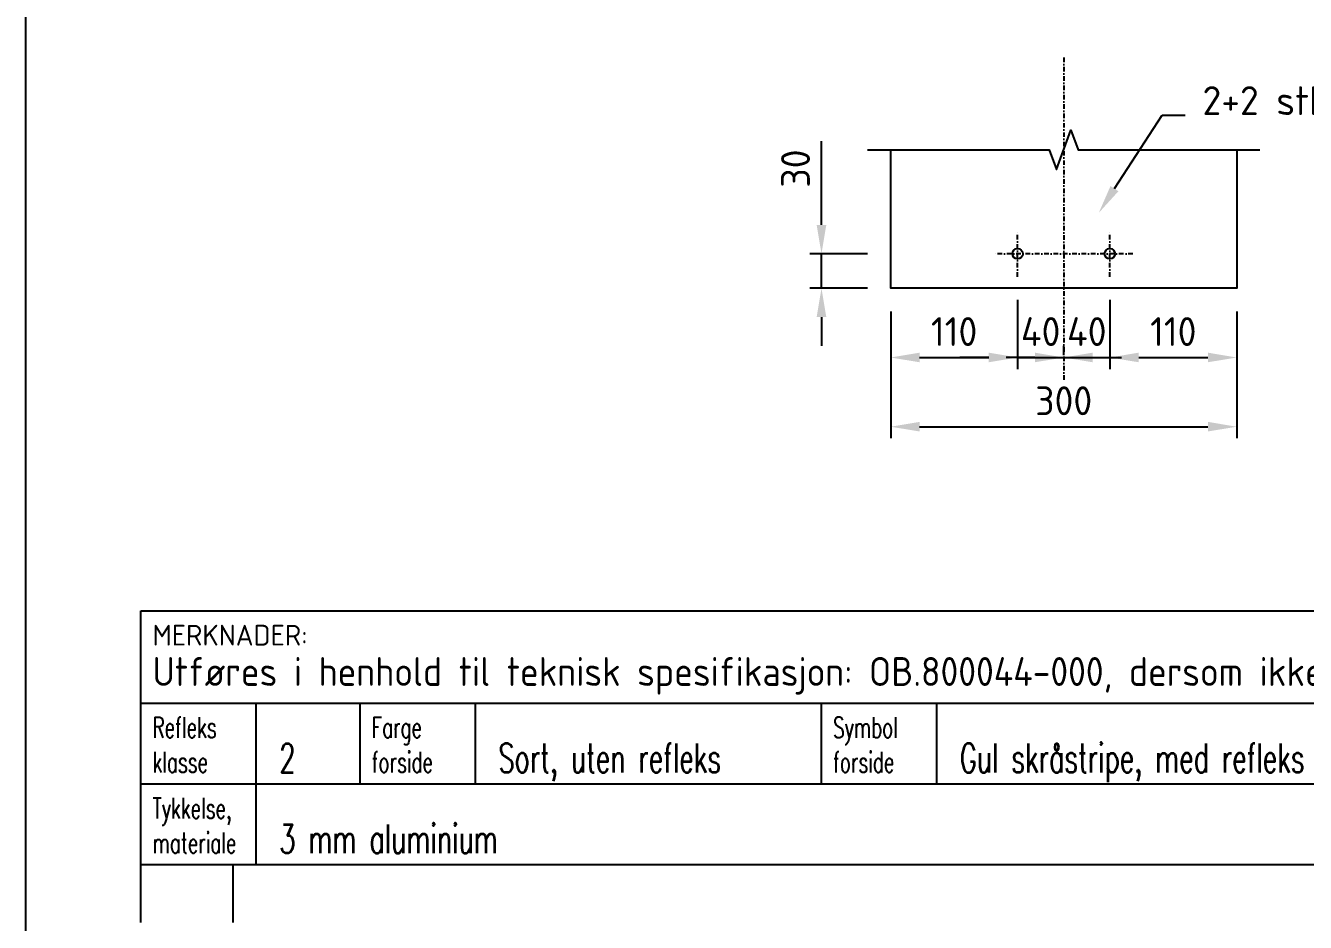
# Model space of a CAD drawing. Header units: millimetres. Extents: x 0 to 1800, y 0 to 2770.
# Drawn here: x 0 to 1110, y 640 to 1417 of the extents above; entities that cross this region are included whole.
import ezdxf
from ezdxf import colors
from ezdxf.entities.mleader import LeaderData, LeaderLine
from ezdxf.enums import TextEntityAlignment as Align
from ezdxf.math import Vec2, Vec3

# ---------------------------------------------------------------- set-up
doc = ezdxf.new("R2010")
doc.units = ezdxf.units.MM
doc.linetypes.add('DASHDOT', pattern=[8, 4, -2, 0, -2])
for name, color, linetype in [('DIM-ISO_1-10', 4, 'Continuous'), ('RAMME', 7, 'Continuous'), ('Senterlinjer', 4, 'DASHDOT'), ('Skilt', 5, 'Continuous'), ('Skilt-kontur', 4, 'Continuous'), ('Snittlinje', 8, 'Continuous'), ('TITT-018', 4, 'Continuous'), ('TITT-050', 5, 'Continuous'), ('TITT-TEKST18', 4, 'Continuous'), ('TITT-TEKST25', 2, 'Continuous'), ('TITT-TEKST35', 7, 'Continuous'), ('TITT-TEKST50', 5, 'Continuous')]:
    doc.layers.add(name, color=color, linetype=linetype)
doc.styles.add('ISO', font='isocp2.shx')
doc.styles.add('ISO25', font='ISO3098.shx')
doc.styles.add('TITTEL', font='romans.shx', dxfattribs={"width": 0.65})
doc.dimstyles.new('DIM-ISO_1-10', dxfattribs={"dimscale": 10, "dimtxt": 2.5, "dimasz": 2.5, "dimexe": 1, "dimexo": 2, "dimgap": 1, "dimtad": 1, "dimdec": 0, "dimdsep": 46, "dimtxsty": 'ISO25', "dimcen": 0, "dimclrd": 256, "dimclre": 256, "dimclrt": 2, "dimadec": 0, "dimazin": 0, "dimtp": 0.1, "dimtm": 0.1, "dimtfac": 0.71, "dimtdec": 0, "dimtmove": 0, "dimatfit": 3, "dimfxl": 1, "dimtzin": 0, "dimarcsym": 0})

# ---------------------------------------------------------------- blocks, each defined once
blk = doc.blocks.new('Revisjonslinje V00')
at = {"layer": 'TITT-018'}
blk.add_line((170, 5), (0, 5), dxfattribs=at)
at = {"layer": 'TITT-050'}
for p, q in [((0, 0), (0, 5)), ((8, 0), (8, 5))]:
    blk.add_line(p, q, dxfattribs=at)
at = {"layer": 'TITT-TEKST25', "style": 'TITTEL', "width": 0.65}
for tag, p in [('2A', (4, 1.16)), ('2C', (115, 1.16)), ('2D', (131, 1.16)), ('2E', (147, 1.16)), ('2F', (162.5, 1.16))]:
    blk.add_attdef(tag, text='', height=2.5, dxfattribs=at).set_placement(p, align=Align.CENTER)
blk.add_attdef('2B', (9.06, 1.16), '', height=2.5, dxfattribs=at)
blk = doc.blocks.new('Merknadsfelt')
at = {"layer": 'TITT-018'}
for p, q in [((0, 14), (170, 14)), ((10, 7), (10, 14)), ((29, 7), (29, 14)), ((0, 7), (107, 7)), ((10, 0), (10, 7))]:
    blk.add_line(p, q, dxfattribs=at)
at = {"layer": 'TITT-TEKST50'}
blk.add_line((19, 7), (19, 14), dxfattribs=at)
blk.add_lwpolyline([(0, 22), (170, 22), (170, 0), (0, 0)], close=True, dxfattribs=at)
at = {"layer": 'TITT-018', "style": 'ISO25'}
blk.add_text('MERKNADER: ', height=1.8, dxfattribs=at).set_placement((1, 19))
at = {"layer": 'TITT-TEKST18', "style": 'TITTEL', "width": 0.65}
for tag, p in [('REFLEKS', (1, 11)), ('FARGE', (20, 11)), ('KLASSE', (1, 8)), ('FORSIDE', (20, 8)), ('TYKKELSE', (1, 4)), ('FORSYNING', (108, 4)), ('MATERIALE', (1, 1)), ('F.NR', (108, 1))]:
    blk.add_attdef(tag, p, '', height=1.8, dxfattribs=at)
at = {"layer": 'TITT-TEKST25', "style": 'ISO'}
blk.add_text('Utføres i henhold til teknisk spesifikasjon: OB.800044-000, dersom ikke annet er angitt ', height=2.5, dxfattribs=at).set_placement((1, 15.5))
at = {"layer": 'TITT-TEKST25', "style": 'TITTEL', "width": 0.65}
for tag, p in [('KLASSE', (12, 8)), ('FORSIDE', (31, 8)), ('MATERIALE', (12, 1))]:
    blk.add_attdef(tag, p, '', height=2.5, dxfattribs=at)
at = {"layer": 'TITT-TEKST35', "style": 'TITTEL', "width": 0.65}
blk.add_attdef('F.NUMMER', (119, 1), '', height=3.5, dxfattribs=at)
blk = doc.blocks.new('Fri-merknad')
at = {"layer": 'TITT-018'}
blk.add_line((10, 0), (10, 7), dxfattribs=at)
at = {"layer": 'TITT-TEKST50'}
blk.add_lwpolyline([(0, 0), (0, 7)], dxfattribs=at)
at = {"layer": 'TITT-TEKST18', "style": 'TITTEL', "width": 0.65}
for tag, p in [('OVER', (1, 4)), ('NEDE', (1, 1))]:
    blk.add_attdef(tag, p, '', height=1.8, dxfattribs=at)
at = {"layer": 'TITT-TEKST25', "style": 'TITTEL', "width": 0.65}
blk.add_attdef('MERKNAD', (12, 1), '', height=2.5, dxfattribs=at)
blk = doc.blocks.new('*D14')
at = {"layer": 'Defpoints', "color": 0, "transparency": 16777216}
for p in [(940, 1199.7), (1050, 1189.7), (1050, 1129.7)]:
    blk.add_point(p, dxfattribs=at)
at = {"layer": 'DIM-ISO_1-10', "lineweight": -2, "transparency": 16777216}
for p, q in [((940, 1179.7), (940, 1119.7)), ((1050, 1169.7), (1050, 1119.7)), ((965, 1129.7), (1025, 1129.7))]:
    blk.add_line(p, q, dxfattribs=at)
at = {"layer": 'DIM-ISO_1-10', "transparency": 16777216}
for points in [[(965, 1133.9), (965, 1125.6), (940, 1129.7)], [(1025, 1133.9), (1025, 1125.6), (1050, 1129.7)]]:
    blk.add_solid(points, dxfattribs=at)
at = {"layer": 'DIM-ISO_1-10', "color": 2, "transparency": 16777216, "insert": (995, 1152.2), "char_height": 25, "attachment_point": 5, "style": 'ISO25'}
blk.add_mtext('110', dxfattribs=at)
blk = doc.blocks.new('*D15')
at = {"layer": 'Defpoints', "color": 0, "transparency": 16777216}
for p in [(750, 1189.7), (1050, 1189.7), (1050, 1069.7)]:
    blk.add_point(p, dxfattribs=at)
at = {"layer": 'DIM-ISO_1-10', "lineweight": -2, "transparency": 16777216}
for p, q in [((750, 1169.7), (750, 1059.7)), ((1050, 1169.7), (1050, 1059.7)), ((775, 1069.7), (1025, 1069.7))]:
    blk.add_line(p, q, dxfattribs=at)
at = {"layer": 'DIM-ISO_1-10', "transparency": 16777216}
for points in [[(775, 1073.9), (775, 1065.6), (750, 1069.7)], [(1025, 1073.9), (1025, 1065.6), (1050, 1069.7)]]:
    blk.add_solid(points, dxfattribs=at)
at = {"layer": 'DIM-ISO_1-10', "color": 2, "transparency": 16777216, "insert": (900, 1092.2), "char_height": 25, "attachment_point": 5, "style": 'ISO25'}
blk.add_mtext('300', dxfattribs=at)
blk = doc.blocks.new('*D16')
at = {"layer": 'Defpoints', "color": 0, "transparency": 16777216}
for p in [(860, 1199.7), (750, 1189.7), (860, 1129.7)]:
    blk.add_point(p, dxfattribs=at)
at = {"layer": 'DIM-ISO_1-10', "lineweight": -2, "transparency": 16777216}
for p, q in [((860, 1179.7), (860, 1119.7)), ((750, 1169.7), (750, 1119.7)), ((775, 1129.7), (835, 1129.7))]:
    blk.add_line(p, q, dxfattribs=at)
at = {"layer": 'DIM-ISO_1-10', "transparency": 16777216}
for points in [[(775, 1133.9), (775, 1125.6), (750, 1129.7)], [(835, 1133.9), (835, 1125.6), (860, 1129.7)]]:
    blk.add_solid(points, dxfattribs=at)
at = {"layer": 'DIM-ISO_1-10', "color": 2, "transparency": 16777216, "insert": (805, 1152.2), "char_height": 25, "attachment_point": 5, "style": 'ISO25'}
blk.add_mtext('110', dxfattribs=at)
blk = doc.blocks.new('*D17')
at = {"layer": 'Defpoints', "color": 0, "transparency": 16777216}
for p in [(690, 1219.7), (750, 1219.7), (750, 1189.7)]:
    blk.add_point(p, dxfattribs=at)
at = {"layer": 'DIM-ISO_1-10', "lineweight": -2, "transparency": 16777216}
for p, q in [((690, 1244.7), (690, 1317.3)), ((730, 1219.7), (680, 1219.7)), ((690, 1189.7), (690, 1219.7)), ((730, 1189.7), (680, 1189.7)), ((690, 1164.7), (690, 1139.7))]:
    blk.add_line(p, q, dxfattribs=at)
at = {"layer": 'DIM-ISO_1-10', "transparency": 16777216}
for points in [[(685.8, 1244.7), (694.2, 1244.7), (690, 1219.7)], [(685.8, 1164.7), (694.2, 1164.7), (690, 1189.7)]]:
    blk.add_solid(points, dxfattribs=at)
at = {"layer": 'DIM-ISO_1-10', "color": 2, "transparency": 16777216, "insert": (667.5, 1293.5), "char_height": 25, "attachment_point": 5, "rotation": 90, "style": 'ISO25'}
blk.add_mtext('30', dxfattribs=at)
blk = doc.blocks.new('*D19')
at = {"layer": 'Defpoints', "color": 0, "transparency": 16777216}
for p in [(860, 1199.7), (900, 1129.7), (900, 1111.7)]:
    blk.add_point(p, dxfattribs=at)
at = {"layer": 'DIM-ISO_1-10', "lineweight": -2, "transparency": 16777216}
for p, q in [((860, 1179.7), (860, 1119.7)), ((900, 1131.7), (900, 1139.7)), ((835, 1129.7), (810, 1129.7)), ((860, 1129.7), (900, 1129.7)), ((925, 1129.7), (950, 1129.7))]:
    blk.add_line(p, q, dxfattribs=at)
at = {"layer": 'DIM-ISO_1-10', "transparency": 16777216}
for points in [[(835, 1133.9), (835, 1125.6), (860, 1129.7)], [(925, 1133.9), (925, 1125.6), (900, 1129.7)]]:
    blk.add_solid(points, dxfattribs=at)
at = {"layer": 'DIM-ISO_1-10', "color": 2, "transparency": 16777216, "insert": (880, 1152.2), "char_height": 25, "attachment_point": 5, "style": 'ISO25'}
blk.add_mtext('40', dxfattribs=at)
blk = doc.blocks.new('*D20')
at = {"layer": 'Defpoints', "color": 0, "transparency": 16777216}
for p in [(940, 1199.7), (940, 1129.7), (900, 1111.7)]:
    blk.add_point(p, dxfattribs=at)
at = {"layer": 'DIM-ISO_1-10', "lineweight": -2, "transparency": 16777216}
for p, q in [((940, 1179.7), (940, 1119.7)), ((900, 1131.7), (900, 1139.7)), ((875, 1129.7), (850, 1129.7)), ((900, 1129.7), (940, 1129.7)), ((965, 1129.7), (990, 1129.7))]:
    blk.add_line(p, q, dxfattribs=at)
at = {"layer": 'DIM-ISO_1-10', "transparency": 16777216}
for points in [[(875, 1133.9), (875, 1125.6), (900, 1129.7)], [(965, 1133.9), (965, 1125.6), (940, 1129.7)]]:
    blk.add_solid(points, dxfattribs=at)
at = {"layer": 'DIM-ISO_1-10', "color": 2, "transparency": 16777216, "insert": (920, 1152.2), "char_height": 25, "attachment_point": 5, "style": 'ISO25'}
blk.add_mtext('40', dxfattribs=at)

msp = doc.modelspace()

# ---------------------------------------------------------------- linework, layer by layer
at = {"layer": 'RAMME'}
msp.add_lwpolyline([(0, 0), (1800, 0), (1800, 2770), (0, 2770)], close=True, dxfattribs=at)
at = {"layer": 'Senterlinjer'}
for p, q in [((900, 1389.7), (900, 1109.7)), ((860, 1199.7), (860, 1239.7)), ((940, 1199.7), (940, 1239.7)), ((960, 1219.7), (840, 1219.7))]:
    msp.add_line(p, q, dxfattribs=at)
at = {"layer": 'Skilt'}
msp.add_lwpolyline([(1050, 1309.7), (1050, 1189.7), (750, 1189.7), (750, 1309.7)], dxfattribs=at)
at = {"layer": 'Skilt-kontur'}
for centre in [(860, 1219.7), (940, 1219.7)]:
    msp.add_circle(centre, 4.5, dxfattribs=at)
at = {"layer": 'Snittlinje', "linetype": 'Continuous'}
msp.add_lwpolyline([(730, 1309.7), (887.5, 1309.7), (893.7, 1292.6), (906.2, 1326.9), (912.5, 1309.7), (1070, 1309.7)], dxfattribs=at)

# ---------------------------------------------------------------- block references
at = {"layer": 'RAMME'}
ref = msp.add_blockref('Merknadsfelt', (100, 690), dxfattribs=dict(at, xscale=10, yscale=10, zscale=10))
ref.add_attrib('KLASSE', '2', (220, 770), dxfattribs={"layer": 'TITT-TEKST25', "height": 25, "style": 'TITTEL', "width": 0.65})
ref.add_attrib('FORSIDE', 'Sort, uten refleks', (410, 770), dxfattribs={"layer": 'TITT-TEKST25', "height": 25, "style": 'TITTEL', "width": 0.65})
ref.add_attrib('MATERIALE', '3 mm aluminium', (220, 700), dxfattribs={"layer": 'TITT-TEKST25', "height": 25, "style": 'TITTEL', "width": 0.65})
ref.add_attrib('KLASSE', 'klasse', (110, 770), dxfattribs={"layer": 'TITT-TEKST18', "height": 18, "style": 'TITTEL', "width": 0.65})
ref.add_attrib('REFLEKS', 'Refleks', (110, 800), dxfattribs={"layer": 'TITT-TEKST18', "height": 18, "style": 'TITTEL', "width": 0.65})
ref.add_attrib('FORSIDE', 'forside', (300, 770), dxfattribs={"layer": 'TITT-TEKST18', "height": 18, "style": 'TITTEL', "width": 0.65})
ref.add_attrib('FARGE', 'Farge', (300, 800), dxfattribs={"layer": 'TITT-TEKST18', "height": 18, "style": 'TITTEL', "width": 0.65})
ref.add_attrib('TYKKELSE', 'Tykkelse,', (110, 730), dxfattribs={"layer": 'TITT-TEKST18', "height": 18, "style": 'TITTEL', "width": 0.65})
ref.add_attrib('MATERIALE', 'materiale', (110, 700), dxfattribs={"layer": 'TITT-TEKST18', "height": 18, "style": 'TITTEL', "width": 0.65})
at = {"layer": 'RAMME', "xscale": 10, "yscale": 10, "zscale": 10}
msp.add_blockref('Fri-merknad', (690, 760), dxfattribs=at).add_auto_attribs({'OVER': 'Symbol', 'NEDE': 'forside', 'MERKNAD': 'Gul skråstripe, med refleks'})
at = {"layer": 'RAMME', "ltscale": 5, "xscale": 10, "yscale": 10, "zscale": 10}
msp.add_blockref('Revisjonslinje V00', (100, 640), dxfattribs=at)

# ---------------------------------------------------------------- dimensions: what is measured, and where the dimension line sits
at = {"layer": 'DIM-ISO_1-10'}
dim = msp.add_linear_dim(base=(690, 1219.7), p1=(750, 1189.7), p2=(750, 1219.7), angle=90, dimstyle='DIM-ISO_1-10', dxfattribs=at)
dim.commit()
dim.dimension.update_dxf_attribs({"geometry": '*D17', "text_midpoint": (667.5, 1293.5)})
for base, p1, p2, picture, middle in [((860, 1129.7), (750, 1189.7), (860, 1199.7), '*D16', (805, 1152.2)), ((1050, 1129.7), (940, 1199.7), (1050, 1189.7), '*D14', (995, 1152.2)), ((1050, 1069.7), (750, 1189.7), (1050, 1189.7), '*D15', (900, 1092.2))]:
    dim = msp.add_linear_dim(base=base, p1=p1, p2=p2, dimstyle='DIM-ISO_1-10', dxfattribs=at)
    dim.commit()
    dim.dimension.update_dxf_attribs({"geometry": picture, "text_midpoint": middle})
for base, p1, p2, picture, middle in [((900, 1129.7), (860, 1199.7), (900, 1111.7), '*D19', (880, 1129.7)), ((940, 1129.7), (900, 1111.7), (940, 1199.7), '*D20', (920, 1129.7))]:
    dim = msp.add_linear_dim(base=base, p1=p1, p2=p2, dimstyle='DIM-ISO_1-10', override={"dimpost": '<>'}, dxfattribs=at)
    dim.commit()
    dim.dimension.update_dxf_attribs({"geometry": picture, "text_midpoint": middle, "dimtype": 160})

# ---------------------------------------------------------------- leaders
ml = msp.add_multileader_mtext('Standard', dxfattribs=at)
ml.set_content('2+2 stk. hull %%C9 mm', color=2, style='ISO25')
ml.set_leader_properties()
ml.build(insert=Vec2(0, 0))
ml.multileader.update_dxf_attribs({"text_left_attachment_type": 7, "text_right_attachment_type": 7, "dogleg_length": 2, "arrow_head_size": 25, "scale": 10})
ctx = ml.context
ctx.base_point, ctx.scale, ctx.char_height, ctx.arrow_head_size, ctx.landing_gap_size, ctx.plane_origin = Vec3(1005.3, 1339.9), 10, 25, 25, 15, Vec3(930.4, 1285.1)
ctx.left_attachment, ctx.right_attachment = 7, 7
notes = []
notes.append((ctx, [(0, (1, 1, 0), (985.3, 1339.9), (1, 0), 20, [(0, [(930.4, 1255.1)], 0, [])])]))
ctx.mtext.insert, ctx.mtext.flow_direction = Vec3(1020.3, 1364.9), 5
for ctx, leaders in notes:
    for number, flags, end, landing, length, lines in leaders:
        leader = LeaderData()
        leader.index, (leader.has_last_leader_line, leader.has_dogleg_vector, leader.attachment_direction) = number, flags
        leader.last_leader_point, leader.dogleg_vector, leader.dogleg_length = Vec3(end), Vec3(landing), length
        for number, points, colour, breaks in lines:
            line = LeaderLine()
            line.index, line.vertices, line.color, line.breaks = number, Vec3.list(points), colors.encode_raw_color(colour), breaks
            leader.lines.append(line)
        ctx.leaders.append(leader)

doc.saveas('drawing.dxf')
